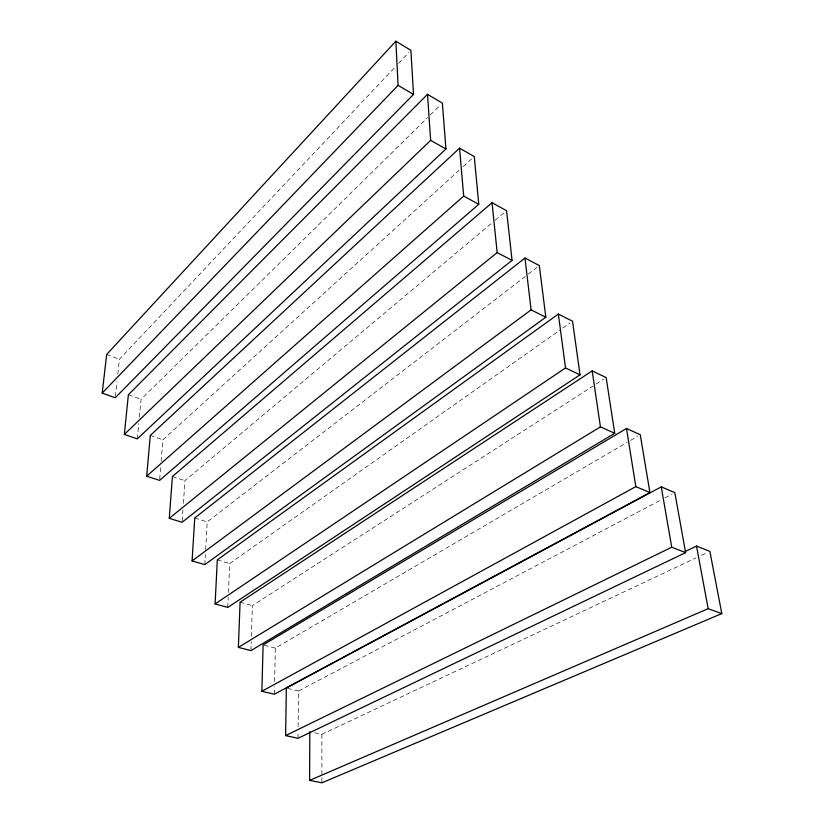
<?xml version="1.0" encoding="UTF-8"?>
<svg xmlns="http://www.w3.org/2000/svg" width="824" height="824" viewBox="0 0 824 824"><rect width="100%" height="100%" fill="white"/><g stroke="black" fill="none" stroke-linecap="round" stroke-linejoin="round"><path stroke-width="0.62" stroke-dasharray="4.12 3.09" d="M298.031 738.283L298.092 731.897M298.133 726.789L298.484 691.006L661.384 499.735M274.371 694.22L274.536 686.536M274.639 681.407L275.329 648.107L627.249 442.323M250.96 650.589L251.248 641.597M251.413 636.458L252.402 605.63L592.744 386.219M227.774 607.401L228.217 597.379M228.433 592.374L229.69 563.564L560.341 329.806M204.815 564.646L205.382 554.593M205.66 549.556L207.215 521.911L525.228 276.462M182.186 521.046L182.959 509.685M183.392 503.371L184.947 480.66L492.196 222.758M159.702 479.115L160.732 466.436M161.143 461.368L162.895 439.81L458.917 170.486M137.309 438.873L138.762 423.577M139.369 417.202L141.058 399.341L427.553 117.657M115.381 396.529L116.998 381.625M117.811 374.178L119.428 359.274L394.562 67.64M398.6 63.366L408.817 52.53M430.344 114.907L440.222 105.194M463.263 166.541L472.039 158.558M495.193 220.245L504.278 212.623M528.328 274.062L536.949 267.409M562.761 328.096L570.064 322.936M596.071 384.077L603.611 379.205M630.69 440.304L637.632 436.257M664.937 497.851L672.106 494.081M314.634 732.742L321.865 734.339L695.981 557.92M701.502 555.324L707.064 552.698M287.555 688.38L298.484 691.006M264.329 645.254L275.329 648.107M240.093 602.21L252.402 605.63M217.309 559.898L229.69 563.564M194.752 518.008L207.215 521.911M172.412 476.519L184.947 480.66M150.287 435.443L162.895 439.81M128.369 394.758L141.058 399.341M106.667 354.454L119.428 359.274M321.865 734.339L321.916 776.424M321.916 777.702L321.927 782.8"/><path stroke-width="1.24" d="M685.403 551.411L696.517 546.075L709.866 551.38L721.803 613.592L321.927 782.8L309.608 780.4L309.814 731.681M285.619 735.605L286.34 688.091L661.26 486.871L674.815 492.649L685.609 552.636L298.031 738.283L285.619 735.605L671.735 547.218L685.609 552.636M261.877 691.274L263.103 644.934L626.487 428.48L640.248 434.722L649.92 492.536L274.371 694.22L261.877 691.274L635.829 486.623L649.92 492.536M238.373 647.386L240.093 602.21L592.188 370.882L606.155 377.577L614.735 433.28L250.96 650.589L238.373 647.386L600.428 426.873L614.735 433.28M215.105 603.941L217.309 559.898L558.353 314.068L572.515 321.195L580.034 374.838L227.774 607.401L215.105 603.941L565.521 367.968L580.034 374.838M192.074 560.928L194.752 518.008L524.981 258.025L539.318 265.575L545.818 317.209L204.815 564.646L192.074 560.928L531.099 309.876L524.981 258.025M169.27 518.337L172.412 476.519L492.052 202.725L506.575 210.697L512.064 260.363L182.094 522.303L169.27 518.337L497.16 252.597L492.052 202.725M146.693 476.179L150.287 435.443L459.565 148.166L474.264 156.539L478.765 204.29L159.599 480.382L146.693 476.179L463.675 196.091L459.565 148.166M124.342 434.433L128.369 394.758L427.502 94.327L442.364 103.093L445.928 148.979L137.309 438.873L124.342 434.433L430.653 140.358L427.502 94.327M102.197 393.099L106.667 354.454L395.86 41.2L410.888 50.336L413.514 94.4L115.247 397.776L102.197 393.099L398.074 85.377L395.86 41.2M309.608 780.4L708.156 608.689L721.803 613.592M531.099 309.876L545.818 317.209M497.16 252.597L512.064 260.363M463.675 196.091L478.765 204.29M430.653 140.358L445.928 148.979M398.074 85.377L413.514 94.4M696.517 546.075L708.156 608.689M661.26 486.871L671.735 547.218M626.487 428.48L635.829 486.623M592.188 370.882L600.428 426.873M558.353 314.068L565.521 367.968"/></g></svg>
